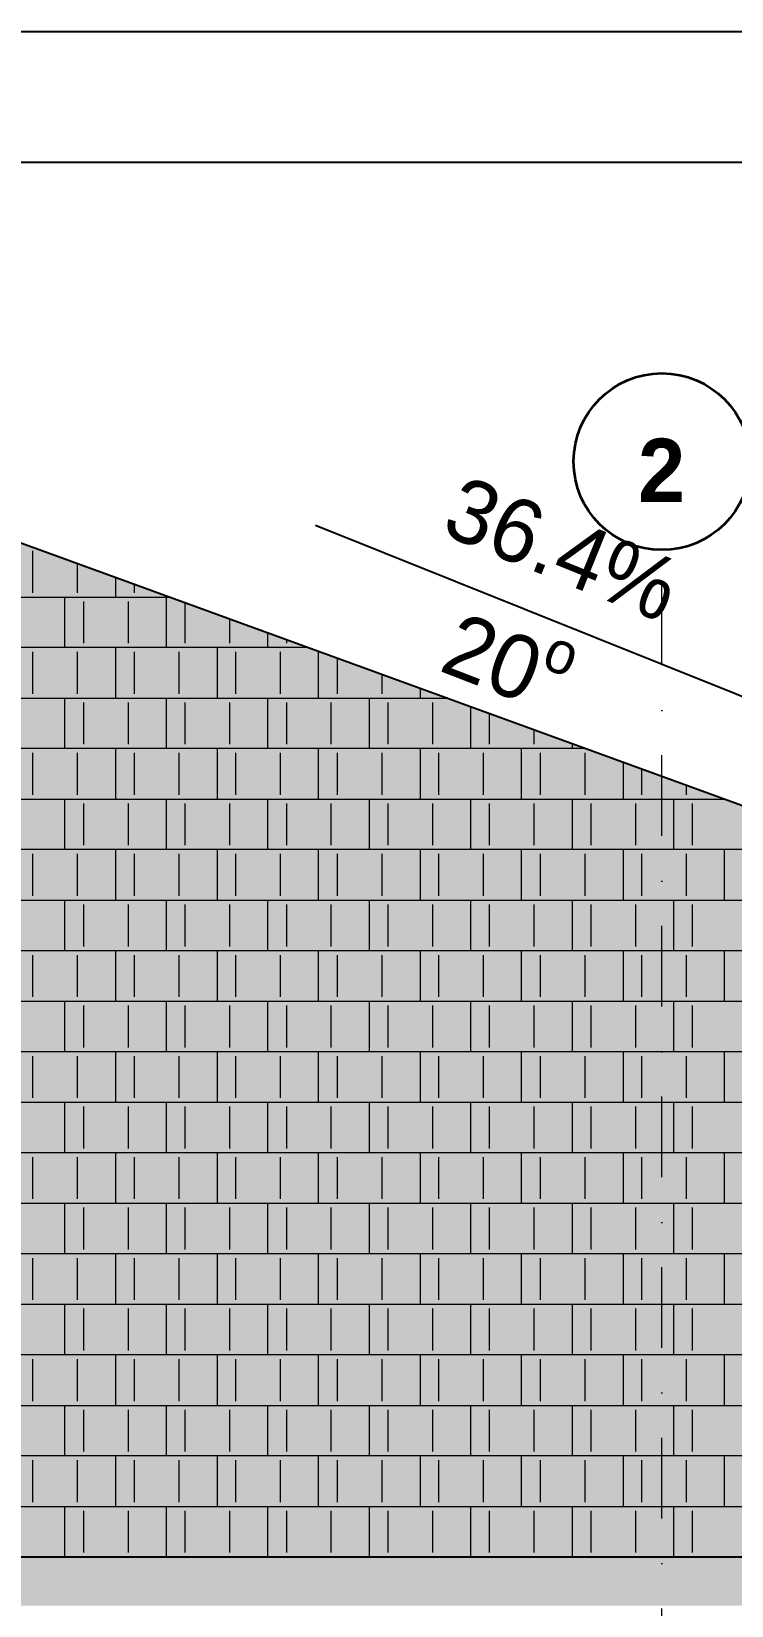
# Model space of a CAD drawing. Extents: x -1929 to 256751, y -18317 to 36108.
# Drawn here: x 10687.7 to 10825.6, y 1160 to 1470.1 of the extents above; entities that cross this region are included whole.
import ezdxf

# ---------------------------------------------------------------- set-up
doc = ezdxf.new("R2010")
doc.units = 0
doc.header["$LTSCALE"] = 5
doc.header["$MEASUREMENT"] = 0
doc.linetypes.add('- Осеви линии', pattern=[670.277762, 317.5, -176.388889, 0, -176.388874])
for name, color, linetype in [('4 _ - Фрагмент - Разрез.2D Elements', 7, 'Continuous'), ('6 _ - Конструктивни оси.Dimensioning', 7, 'Continuous'), ('7 _ - Основни елементи.2D Elements', 7, 'Continuous'), ('KEREMIDI', 7, 'Continuous')]:
    doc.layers.add(name, color=color, linetype=linetype)
doc.styles.add('GENERATED_STYLE_1', font='GOTHIC.TTF')
doc.styles.add('GENERATED_STYLE_2', font='GOTHICB.TTF')

# ---------------------------------------------------------------- blocks, each defined once
blk = doc.blocks.new('*X17')
at = {"layer": 'KEREMIDI', "color": 250, "linetype": 'Continuous', "lineweight": 13, "ltscale": 0.01, "true_color": 0x2a2a2a}
for p, q in [((23628.9, 27056.8), (23628.9, 27221.7)), ((23804.9, 27056.8), (23804.9, 27170.4)), ((23954.9, 27039.7), (23954.9, 27115.8)), ((24028.9, 27056.8), (24028.9, 27088.8)), ((23554.9, 27039.7), (24163.8, 27039.7)), ((23754.9, 26840.7), (23754.9, 27039.7)), ((23828.9, 26857.8), (23828.9, 27022.6)), ((24004.9, 26857.8), (24004.9, 27022.6)), ((24154.9, 26840.7), (24154.9, 27039.7)), ((24228.9, 26857.8), (24228.9, 27016)), ((24404.9, 26857.8), (24404.9, 26952)), ((24554.9, 26840.7), (24554.9, 26897.4)), ((24628.9, 26857.8), (24628.9, 26870.5)), ((24354.9, 26840.7), (23554.9, 26840.7)), ((23628.9, 26658.7), (23628.9, 26823.6)), ((23804.9, 26658.7), (23804.9, 26823.6)), ((23954.9, 26641.6), (23954.9, 26840.7)), ((24028.9, 26658.7), (24028.9, 26823.6)), ((24204.9, 26658.7), (24204.9, 26823.6)), ((24710.7, 26840.7), (24354.9, 26840.7)), ((24354.9, 26840.7), (24354.9, 26641.6)), ((24428.9, 26658.7), (24428.9, 26823.6)), ((24604.9, 26658.7), (24604.9, 26823.6)), ((24754.9, 26641.6), (24754.9, 26824.6)), ((24828.9, 26658.7), (24828.9, 26797.7)), ((25004.9, 26658.7), (25004.9, 26733.6)), ((25154.9, 26679), (25154.9, 26641.6)), ((23554.9, 26641.6), (24354.9, 26641.6)), ((23754.9, 26442.6), (23754.9, 26641.6)), ((23828.9, 26459.7), (23828.9, 26624.5)), ((24004.9, 26459.7), (24004.9, 26624.5)), ((24154.9, 26442.6), (24154.9, 26641.6)), ((24228.9, 26459.7), (24228.9, 26624.5)), ((24354.9, 26641.6), (25154.9, 26641.6)), ((24404.9, 26459.7), (24404.9, 26624.5)), ((24554.9, 26442.6), (24554.9, 26641.6)), ((24628.9, 26459.7), (24628.9, 26624.5)), ((24804.9, 26459.7), (24804.9, 26624.5)), ((24954.9, 26442.6), (24954.9, 26641.6)), ((25028.9, 26459.7), (25028.9, 26624.5)), ((25154.9, 26641.6), (25257.6, 26641.6)), ((25204.9, 26459.7), (25204.9, 26624.5)), ((25354.9, 26442.6), (25354.9, 26606.2)), ((25428.9, 26459.7), (25428.9, 26579.3)), ((25604.9, 26459.7), (25604.9, 26515.2)), ((24354.9, 26442.6), (23554.9, 26442.6)), ((23628.9, 26260.6), (23628.9, 26425.5)), ((23804.9, 26260.6), (23804.9, 26425.5)), ((23954.9, 26243.5), (23954.9, 26442.6)), ((24028.9, 26260.6), (24028.9, 26425.5)), ((24204.9, 26260.6), (24204.9, 26425.5)), ((25154.9, 26442.6), (24354.9, 26442.6)), ((24354.9, 26442.6), (24354.9, 26243.5)), ((24428.9, 26260.6), (24428.9, 26425.5)), ((24604.9, 26260.6), (24604.9, 26425.5)), ((24754.9, 26243.5), (24754.9, 26442.6)), ((24828.9, 26260.6), (24828.9, 26425.5)), ((25004.9, 26260.6), (25004.9, 26425.5)), ((25804.5, 26442.6), (25154.9, 26442.6)), ((25154.9, 26442.6), (25154.9, 26243.5)), ((25228.9, 26260.6), (25228.9, 26425.5)), ((25404.9, 26260.6), (25404.9, 26425.5)), ((25554.9, 26243.5), (25554.9, 26442.6)), ((25628.9, 26260.6), (25628.9, 26425.5)), ((25754.9, 26442.6), (25754.9, 26460.6)), ((25804.9, 26260.6), (25804.9, 26425.5)), ((25954.9, 26387.8), (25954.9, 26243.5)), ((26028.9, 26260.6), (26028.9, 26360.9)), ((26204.9, 26260.6), (26204.9, 26296.8)), ((23554.9, 26243.5), (24354.9, 26243.5)), ((23754.9, 26044.5), (23754.9, 26243.5)), ((24154.9, 26044.5), (24154.9, 26243.5)), ((24354.9, 26243.5), (25154.9, 26243.5)), ((24554.9, 26044.5), (24554.9, 26243.5)), ((24954.9, 26044.5), (24954.9, 26243.5)), ((25154.9, 26243.5), (25954.9, 26243.5)), ((25354.9, 26044.5), (25354.9, 26243.5)), ((25754.9, 26044.5), (25754.9, 26243.5)), ((25954.9, 26243.5), (26351.4, 26243.5)), ((26154.9, 26044.5), (26154.9, 26243.5)), ((23828.9, 26061.6), (23828.9, 26226.4)), ((24004.9, 26061.6), (24004.9, 26226.4)), ((24228.9, 26061.6), (24228.9, 26226.4)), ((24404.9, 26061.6), (24404.9, 26226.4)), ((24628.9, 26061.6), (24628.9, 26226.4)), ((24804.9, 26061.6), (24804.9, 26226.4)), ((25028.9, 26061.6), (25028.9, 26226.4)), ((25204.9, 26061.6), (25204.9, 26226.4)), ((25428.9, 26061.6), (25428.9, 26226.4)), ((25604.9, 26061.6), (25604.9, 26226.4)), ((25828.9, 26061.6), (25828.9, 26226.4)), ((26004.9, 26061.6), (26004.9, 26226.4)), ((26228.9, 26061.6), (26228.9, 26226.4)), ((24354.9, 26044.5), (23554.9, 26044.5)), ((23628.9, 25862.5), (23628.9, 26027.4)), ((23804.9, 25862.5), (23804.9, 26027.4)), ((23954.9, 25845.4), (23954.9, 26044.5)), ((24028.9, 25862.5), (24028.9, 26027.4)), ((24204.9, 25862.5), (24204.9, 26027.4)), ((25154.9, 26044.5), (24354.9, 26044.5)), ((24354.9, 26044.5), (24354.9, 25845.4)), ((24428.9, 25862.5), (24428.9, 26027.4)), ((24604.9, 25862.5), (24604.9, 26027.4)), ((24754.9, 25845.4), (24754.9, 26044.5)), ((24828.9, 25862.5), (24828.9, 26027.4)), ((25004.9, 25862.5), (25004.9, 26027.4)), ((25954.9, 26044.5), (25154.9, 26044.5)), ((25154.9, 26044.5), (25154.9, 25845.4)), ((25228.9, 25862.5), (25228.9, 26027.4)), ((25404.9, 25862.5), (25404.9, 26027.4)), ((25554.9, 25845.4), (25554.9, 26044.5)), ((25628.9, 25862.5), (25628.9, 26027.4)), ((25804.9, 25862.5), (25804.9, 26027.4)), ((26754.9, 26044.5), (25954.9, 26044.5)), ((25954.9, 26044.5), (25954.9, 25845.4)), ((26028.9, 25862.5), (26028.9, 26027.4)), ((26204.9, 25862.5), (26204.9, 26027.4)), ((26354.9, 25845.4), (26354.9, 26044.5)), ((23554.9, 25845.4), (24354.9, 25845.4)), ((23754.9, 25646.4), (23754.9, 25845.4)), ((23828.9, 25663.5), (23828.9, 25828.3)), ((24004.9, 25663.5), (24004.9, 25828.3)), ((24154.9, 25646.4), (24154.9, 25845.4)), ((24228.9, 25663.5), (24228.9, 25828.3)), ((24354.9, 25845.4), (25154.9, 25845.4)), ((24404.9, 25663.5), (24404.9, 25828.3)), ((24554.9, 25646.4), (24554.9, 25845.4)), ((24628.9, 25663.5), (24628.9, 25828.3)), ((24804.9, 25663.5), (24804.9, 25828.3)), ((24954.9, 25646.4), (24954.9, 25845.4)), ((25028.9, 25663.5), (25028.9, 25828.3)), ((25154.9, 25845.4), (25954.9, 25845.4)), ((25204.9, 25663.5), (25204.9, 25828.3)), ((25354.9, 25646.4), (25354.9, 25845.4)), ((25428.9, 25663.5), (25428.9, 25828.3)), ((25604.9, 25663.5), (25604.9, 25828.3)), ((25754.9, 25646.4), (25754.9, 25845.4)), ((25828.9, 25663.5), (25828.9, 25828.3)), ((25954.9, 25845.4), (26754.9, 25845.4)), ((26004.9, 25663.5), (26004.9, 25828.3)), ((26154.9, 25646.4), (26154.9, 25845.4)), ((26228.9, 25663.5), (26228.9, 25828.3)), ((24354.9, 25646.4), (23554.9, 25646.4)), ((23628.9, 25464.4), (23628.9, 25629.3)), ((23804.9, 25464.4), (23804.9, 25629.3)), ((23954.9, 25447.3), (23954.9, 25646.4)), ((24028.9, 25464.4), (24028.9, 25629.3)), ((24204.9, 25464.4), (24204.9, 25629.3)), ((25154.9, 25646.4), (24354.9, 25646.4)), ((24354.9, 25646.4), (24354.9, 25447.3)), ((24428.9, 25464.4), (24428.9, 25629.3)), ((24604.9, 25464.4), (24604.9, 25629.3)), ((24754.9, 25447.3), (24754.9, 25646.4)), ((24828.9, 25464.4), (24828.9, 25629.3)), ((25004.9, 25464.4), (25004.9, 25629.3)), ((25954.9, 25646.4), (25154.9, 25646.4)), ((25154.9, 25646.4), (25154.9, 25447.3)), ((25228.9, 25464.4), (25228.9, 25629.3)), ((25404.9, 25464.4), (25404.9, 25629.3)), ((25554.9, 25447.3), (25554.9, 25646.4)), ((25628.9, 25464.4), (25628.9, 25629.3)), ((25804.9, 25464.4), (25804.9, 25629.3)), ((26754.9, 25646.4), (25954.9, 25646.4)), ((25954.9, 25646.4), (25954.9, 25447.3)), ((26028.9, 25464.4), (26028.9, 25629.3)), ((26204.9, 25464.4), (26204.9, 25629.3)), ((26354.9, 25447.3), (26354.9, 25646.4)), ((23554.9, 25447.3), (24354.9, 25447.3)), ((23754.9, 25248.2), (23754.9, 25447.3)), ((23828.9, 25265.3), (23828.9, 25430.2)), ((24004.9, 25265.3), (24004.9, 25430.2)), ((24154.9, 25248.2), (24154.9, 25447.3)), ((24228.9, 25265.3), (24228.9, 25430.2)), ((24354.9, 25447.3), (25154.9, 25447.3)), ((24404.9, 25265.3), (24404.9, 25430.2)), ((24554.9, 25248.2), (24554.9, 25447.3)), ((24628.9, 25265.3), (24628.9, 25430.2)), ((24804.9, 25265.3), (24804.9, 25430.2)), ((24954.9, 25248.2), (24954.9, 25447.3)), ((25028.9, 25265.3), (25028.9, 25430.2)), ((25154.9, 25447.3), (25954.9, 25447.3)), ((25204.9, 25265.3), (25204.9, 25430.2)), ((25354.9, 25248.2), (25354.9, 25447.3)), ((25428.9, 25265.3), (25428.9, 25430.2)), ((25604.9, 25265.3), (25604.9, 25430.2)), ((25754.9, 25248.2), (25754.9, 25447.3)), ((25828.9, 25265.3), (25828.9, 25430.2)), ((25954.9, 25447.3), (26754.9, 25447.3)), ((26004.9, 25265.3), (26004.9, 25430.2)), ((26154.9, 25248.2), (26154.9, 25447.3)), ((26228.9, 25265.3), (26228.9, 25430.2)), ((24354.9, 25248.2), (23554.9, 25248.2)), ((23954.9, 25049.2), (23954.9, 25248.2)), ((25154.9, 25248.2), (24354.9, 25248.2)), ((24354.9, 25248.2), (24354.9, 25049.2)), ((24754.9, 25049.2), (24754.9, 25248.2)), ((25954.9, 25248.2), (25154.9, 25248.2)), ((25154.9, 25248.2), (25154.9, 25049.2)), ((25554.9, 25049.2), (25554.9, 25248.2)), ((26754.9, 25248.2), (25954.9, 25248.2)), ((25954.9, 25248.2), (25954.9, 25049.2)), ((26354.9, 25049.2), (26354.9, 25248.2)), ((23628.9, 25066.3), (23628.9, 25231.1)), ((23804.9, 25066.3), (23804.9, 25231.1)), ((24028.9, 25066.3), (24028.9, 25231.1)), ((24204.9, 25066.3), (24204.9, 25231.1)), ((24428.9, 25066.3), (24428.9, 25231.1)), ((24604.9, 25066.3), (24604.9, 25231.1)), ((24828.9, 25066.3), (24828.9, 25231.1)), ((25004.9, 25066.3), (25004.9, 25231.1)), ((25228.9, 25066.3), (25228.9, 25231.1)), ((25404.9, 25066.3), (25404.9, 25231.1)), ((25628.9, 25066.3), (25628.9, 25231.1)), ((25804.9, 25066.3), (25804.9, 25231.1)), ((26028.9, 25066.3), (26028.9, 25231.1)), ((26204.9, 25066.3), (26204.9, 25231.1)), ((23554.9, 25049.2), (24354.9, 25049.2)), ((23754.9, 24850.1), (23754.9, 25049.2)), ((23828.9, 24867.2), (23828.9, 25032.1)), ((24004.9, 24867.2), (24004.9, 25032.1)), ((24154.9, 24850.1), (24154.9, 25049.2)), ((24228.9, 24867.2), (24228.9, 25032.1)), ((24354.9, 25049.2), (25154.9, 25049.2)), ((24404.9, 24867.2), (24404.9, 25032.1)), ((24554.9, 24850.1), (24554.9, 25049.2)), ((24628.9, 24867.2), (24628.9, 25032.1)), ((24804.9, 24867.2), (24804.9, 25032.1)), ((24954.9, 24850.1), (24954.9, 25049.2)), ((25028.9, 24867.2), (25028.9, 25032.1)), ((25154.9, 25049.2), (25954.9, 25049.2)), ((25204.9, 24867.2), (25204.9, 25032.1)), ((25354.9, 24850.1), (25354.9, 25049.2)), ((25428.9, 24867.2), (25428.9, 25032.1)), ((25604.9, 24867.2), (25604.9, 25032.1)), ((25754.9, 24850.1), (25754.9, 25049.2)), ((25828.9, 24867.2), (25828.9, 25032.1)), ((25954.9, 25049.2), (26754.9, 25049.2)), ((26004.9, 24867.2), (26004.9, 25032.1)), ((26154.9, 24850.1), (26154.9, 25049.2)), ((26228.9, 24867.2), (26228.9, 25032.1)), ((24354.9, 24850.1), (23554.9, 24850.1)), ((23628.9, 24668.2), (23628.9, 24833)), ((23804.9, 24668.2), (23804.9, 24833)), ((23954.9, 24651.1), (23954.9, 24850.1)), ((24028.9, 24668.2), (24028.9, 24833)), ((24204.9, 24668.2), (24204.9, 24833)), ((25154.9, 24850.1), (24354.9, 24850.1)), ((24354.9, 24850.1), (24354.9, 24651.1)), ((24428.9, 24668.2), (24428.9, 24833)), ((24604.9, 24668.2), (24604.9, 24833)), ((24754.9, 24651.1), (24754.9, 24850.1)), ((24828.9, 24668.2), (24828.9, 24833)), ((25004.9, 24668.2), (25004.9, 24833)), ((25954.9, 24850.1), (25154.9, 24850.1)), ((25154.9, 24850.1), (25154.9, 24651.1)), ((25228.9, 24668.2), (25228.9, 24833)), ((25404.9, 24668.2), (25404.9, 24833)), ((25554.9, 24651.1), (25554.9, 24850.1)), ((25628.9, 24668.2), (25628.9, 24833)), ((25804.9, 24668.2), (25804.9, 24833)), ((26754.9, 24850.1), (25954.9, 24850.1)), ((25954.9, 24850.1), (25954.9, 24651.1)), ((26028.9, 24668.2), (26028.9, 24833)), ((26204.9, 24668.2), (26204.9, 24833)), ((26354.9, 24651.1), (26354.9, 24850.1)), ((23554.9, 24651.1), (24354.9, 24651.1)), ((23754.9, 24452), (23754.9, 24651.1)), ((23828.9, 24469.1), (23828.9, 24634)), ((24004.9, 24469.1), (24004.9, 24634)), ((24154.9, 24452), (24154.9, 24651.1)), ((24228.9, 24469.1), (24228.9, 24634)), ((24354.9, 24651.1), (25154.9, 24651.1)), ((24404.9, 24469.1), (24404.9, 24634)), ((24554.9, 24452), (24554.9, 24651.1)), ((24628.9, 24469.1), (24628.9, 24634)), ((24804.9, 24469.1), (24804.9, 24634)), ((24954.9, 24452), (24954.9, 24651.1)), ((25028.9, 24469.1), (25028.9, 24634)), ((25154.9, 24651.1), (25954.9, 24651.1)), ((25204.9, 24469.1), (25204.9, 24634)), ((25354.9, 24452), (25354.9, 24651.1)), ((25428.9, 24469.1), (25428.9, 24634)), ((25604.9, 24469.1), (25604.9, 24634)), ((25754.9, 24452), (25754.9, 24651.1)), ((25828.9, 24469.1), (25828.9, 24634)), ((25954.9, 24651.1), (26754.9, 24651.1)), ((26004.9, 24469.1), (26004.9, 24634)), ((26154.9, 24452), (26154.9, 24651.1)), ((26228.9, 24469.1), (26228.9, 24634)), ((24354.9, 24452), (23554.9, 24452)), ((23954.9, 24253), (23954.9, 24452)), ((25154.9, 24452), (24354.9, 24452)), ((24354.9, 24452), (24354.9, 24253)), ((24754.9, 24253), (24754.9, 24452)), ((25954.9, 24452), (25154.9, 24452)), ((25154.9, 24452), (25154.9, 24253)), ((25554.9, 24253), (25554.9, 24452)), ((26754.9, 24452), (25954.9, 24452)), ((25954.9, 24452), (25954.9, 24253)), ((26354.9, 24253), (26354.9, 24452)), ((23628.9, 24270.1), (23628.9, 24434.9)), ((23804.9, 24270.1), (23804.9, 24434.9)), ((24028.9, 24270.1), (24028.9, 24434.9)), ((24204.9, 24270.1), (24204.9, 24434.9)), ((24428.9, 24270.1), (24428.9, 24434.9)), ((24604.9, 24270.1), (24604.9, 24434.9)), ((24828.9, 24270.1), (24828.9, 24434.9)), ((25004.9, 24270.1), (25004.9, 24434.9)), ((25228.9, 24270.1), (25228.9, 24434.9)), ((25404.9, 24270.1), (25404.9, 24434.9)), ((25628.9, 24270.1), (25628.9, 24434.9)), ((25804.9, 24270.1), (25804.9, 24434.9)), ((26028.9, 24270.1), (26028.9, 24434.9)), ((26204.9, 24270.1), (26204.9, 24434.9)), ((23554.9, 24253), (24354.9, 24253)), ((23754.9, 24053.9), (23754.9, 24253)), ((24154.9, 24053.9), (24154.9, 24253)), ((24354.9, 24253), (25154.9, 24253)), ((24554.9, 24053.9), (24554.9, 24253)), ((24954.9, 24053.9), (24954.9, 24253)), ((25154.9, 24253), (25954.9, 24253)), ((25354.9, 24053.9), (25354.9, 24253)), ((25754.9, 24053.9), (25754.9, 24253)), ((25954.9, 24253), (26754.9, 24253)), ((26154.9, 24053.9), (26154.9, 24253)), ((23828.9, 24071), (23828.9, 24235.9)), ((24004.9, 24071), (24004.9, 24235.9)), ((24228.9, 24071), (24228.9, 24235.9)), ((24404.9, 24071), (24404.9, 24235.9)), ((24628.9, 24071), (24628.9, 24235.9)), ((24804.9, 24071), (24804.9, 24235.9)), ((25028.9, 24071), (25028.9, 24235.9)), ((25204.9, 24071), (25204.9, 24235.9)), ((25428.9, 24071), (25428.9, 24235.9)), ((25604.9, 24071), (25604.9, 24235.9)), ((25828.9, 24071), (25828.9, 24235.9)), ((26004.9, 24071), (26004.9, 24235.9)), ((26228.9, 24071), (26228.9, 24235.9)), ((24354.9, 24053.9), (23554.9, 24053.9)), ((23628.9, 23872), (23628.9, 24036.8)), ((23804.9, 23872), (23804.9, 24036.8)), ((23954.9, 23854.8), (23954.9, 24053.9)), ((24028.9, 23872), (24028.9, 24036.8)), ((24204.9, 23872), (24204.9, 24036.8)), ((25154.9, 24053.9), (24354.9, 24053.9)), ((24354.9, 24053.9), (24354.9, 23854.8)), ((24428.9, 23872), (24428.9, 24036.8)), ((24604.9, 23872), (24604.9, 24036.8)), ((24754.9, 23854.8), (24754.9, 24053.9)), ((24828.9, 23872), (24828.9, 24036.8)), ((25004.9, 23872), (25004.9, 24036.8)), ((25954.9, 24053.9), (25154.9, 24053.9)), ((25154.9, 24053.9), (25154.9, 23854.8)), ((25228.9, 23872), (25228.9, 24036.8)), ((25404.9, 23872), (25404.9, 24036.8)), ((25554.9, 23854.8), (25554.9, 24053.9)), ((25628.9, 23872), (25628.9, 24036.8)), ((25804.9, 23872), (25804.9, 24036.8)), ((26754.9, 24053.9), (25954.9, 24053.9)), ((25954.9, 24053.9), (25954.9, 23854.8)), ((26028.9, 23872), (26028.9, 24036.8)), ((26204.9, 23872), (26204.9, 24036.8)), ((26354.9, 23854.8), (26354.9, 24053.9)), ((23554.9, 23854.8), (24354.9, 23854.8)), ((23754.9, 23655.8), (23754.9, 23854.8)), ((23828.9, 23672.9), (23828.9, 23837.7)), ((24004.9, 23672.9), (24004.9, 23837.7)), ((24154.9, 23655.8), (24154.9, 23854.8)), ((24228.9, 23672.9), (24228.9, 23837.7)), ((24354.9, 23854.8), (25154.9, 23854.8)), ((24404.9, 23672.9), (24404.9, 23837.7)), ((24554.9, 23655.8), (24554.9, 23854.8)), ((24628.9, 23672.9), (24628.9, 23837.7)), ((24804.9, 23672.9), (24804.9, 23837.7)), ((24954.9, 23655.8), (24954.9, 23854.8)), ((25028.9, 23672.9), (25028.9, 23837.7)), ((25154.9, 23854.8), (25954.9, 23854.8)), ((25204.9, 23672.9), (25204.9, 23837.7)), ((25354.9, 23655.8), (25354.9, 23854.8)), ((25428.9, 23672.9), (25428.9, 23837.7)), ((25604.9, 23672.9), (25604.9, 23837.7)), ((25754.9, 23655.8), (25754.9, 23854.8)), ((25828.9, 23672.9), (25828.9, 23837.7)), ((25954.9, 23854.8), (26754.9, 23854.8)), ((26004.9, 23672.9), (26004.9, 23837.7)), ((26154.9, 23655.8), (26154.9, 23854.8)), ((26228.9, 23672.9), (26228.9, 23837.7)), ((24354.9, 23655.8), (23554.9, 23655.8)), ((23628.9, 23473.8), (23628.9, 23638.7)), ((23804.9, 23473.8), (23804.9, 23638.7)), ((23954.9, 23456.7), (23954.9, 23655.8)), ((24028.9, 23473.8), (24028.9, 23638.7)), ((24204.9, 23473.8), (24204.9, 23638.7)), ((25154.9, 23655.8), (24354.9, 23655.8)), ((24354.9, 23655.8), (24354.9, 23456.7)), ((24428.9, 23473.8), (24428.9, 23638.7)), ((24604.9, 23473.8), (24604.9, 23638.7)), ((24754.9, 23456.7), (24754.9, 23655.8)), ((24828.9, 23473.8), (24828.9, 23638.7)), ((25004.9, 23473.8), (25004.9, 23638.7)), ((25954.9, 23655.8), (25154.9, 23655.8)), ((25154.9, 23655.8), (25154.9, 23456.7)), ((25228.9, 23473.8), (25228.9, 23638.7)), ((25404.9, 23473.8), (25404.9, 23638.7)), ((25554.9, 23456.7), (25554.9, 23655.8)), ((25628.9, 23473.8), (25628.9, 23638.7)), ((25804.9, 23473.8), (25804.9, 23638.7)), ((26754.9, 23655.8), (25954.9, 23655.8)), ((25954.9, 23655.8), (25954.9, 23456.7)), ((26028.9, 23473.8), (26028.9, 23638.7)), ((26204.9, 23473.8), (26204.9, 23638.7)), ((26354.9, 23456.7), (26354.9, 23655.8)), ((23554.9, 23456.7), (24354.9, 23456.7)), ((23754.9, 23257.7), (23754.9, 23456.7)), ((24154.9, 23257.7), (24154.9, 23456.7)), ((24354.9, 23456.7), (25154.9, 23456.7)), ((24554.9, 23257.7), (24554.9, 23456.7)), ((24954.9, 23257.7), (24954.9, 23456.7)), ((25154.9, 23456.7), (25954.9, 23456.7)), ((25354.9, 23257.7), (25354.9, 23456.7)), ((25754.9, 23257.7), (25754.9, 23456.7)), ((25954.9, 23456.7), (26754.9, 23456.7)), ((26154.9, 23257.7), (26154.9, 23456.7)), ((23828.9, 23274.8), (23828.9, 23439.6)), ((24004.9, 23274.8), (24004.9, 23439.6)), ((24228.9, 23274.8), (24228.9, 23439.6)), ((24404.9, 23274.8), (24404.9, 23439.6)), ((24628.9, 23274.8), (24628.9, 23439.6)), ((24804.9, 23274.8), (24804.9, 23439.6)), ((25028.9, 23274.8), (25028.9, 23439.6)), ((25204.9, 23274.8), (25204.9, 23439.6)), ((25428.9, 23274.8), (25428.9, 23439.6)), ((25604.9, 23274.8), (25604.9, 23439.6)), ((25828.9, 23274.8), (25828.9, 23439.6)), ((26004.9, 23274.8), (26004.9, 23439.6)), ((26228.9, 23274.8), (26228.9, 23439.6))]:
    blk.add_line(p, q, dxfattribs=at)

msp = doc.modelspace()

# ---------------------------------------------------------------- hatches: boundary and pattern name
at = {"layer": 'KEREMIDI', "linetype": 'Continuous', "lineweight": 0, "true_color": 0xdedede}
for points in [[(10149.25, 1295.12), (9804.25, 1169.55), (11234.25, 1169.55), (10589.25, 1404.31), (10529.25, 1404.31), (10229.25, 1295.12)], [(9804.25, 1159.97), (11234.25, 1159.97), (11234.25, 1169.55), (9804.25, 1169.55)]]:
    msp.add_hatch(color=254, dxfattribs=at).paths.add_polyline_path(points)

# ---------------------------------------------------------------- linework, layer by layer
at = {"layer": '6 _ - Конструктивни оси.Dimensioning', "linetype": '- Осеви линии', "lineweight": 20, "ltscale": 0.01, "flags": 128}
msp.add_lwpolyline([(10811.9, 437.64), (10811.9, 1367.92)], dxfattribs=at)
at = {"layer": '7 _ - Основни елементи.2D Elements', "linetype": 'Continuous', "lineweight": 25, "ltscale": 0.2, "flags": 128}
for points in [[(9531.9, 1470.07), (11580.84, 1470.07), (11580.84, 28.62), (9531.9, 28.62)], [(9657.67, 1444.31), (11555.07, 1444.31), (11555.07, 54.39), (9657.67, 54.39)]]:
    msp.add_lwpolyline(points, close=True, dxfattribs=at)
msp.add_lwpolyline([(10743.64, 1372.79), (10839.79, 1334.28)], dxfattribs=at)
at = {"layer": '7 _ - Основни елементи.2D Elements', "linetype": 'Continuous', "lineweight": 35, "ltscale": 0.01}
msp.add_circle((10811.9, 1385.33), 17.41, dxfattribs=at)
at = {"layer": 'KEREMIDI', "color": 250, "linetype": 'Continuous', "lineweight": 25, "ltscale": 0.01, "true_color": 0x2a2a2a}
for p, q in [((11234.25, 1169.55), (10589.25, 1404.31)), ((9804.25, 1169.55), (11234.25, 1169.55))]:
    msp.add_line(p, q, dxfattribs=at)

# ---------------------------------------------------------------- block references
at = {"color": 250, "linetype": 'Continuous', "lineweight": 20, "ltscale": 0.01, "true_color": 0x2a2a2a, "xscale": 0.04999999895859551, "yscale": 0.04999999895859551, "zscale": 0.04999999895859551}
msp.add_blockref('*X17', (9506.5, 6.66), dxfattribs=at)

# ---------------------------------------------------------------- texts
at = {"layer": '4 _ - Фрагмент - Разрез.2D Elements', "linetype": 'Continuous', "lineweight": 35, "insert": (10811.84, 1383.6), "char_height": 12.5, "attachment_point": 5, "style": 'GENERATED_STYLE_2'}
msp.add_mtext('\\A1;{\\pqc;\\fCentury Gothic|b1|i0|c204|p34;2}', dxfattribs=at)
at = {"layer": '4 _ - Фрагмент - Разрез.2D Elements', "linetype": 'Continuous', "lineweight": 35, "char_height": 12.5, "attachment_point": 5, "style": 'GENERATED_STYLE_1'}
for s, insert, rotation in [('\\A1;{\\pqc;\\fCentury Gothic|b0|i0|c204|p34;36.4%}', (10792.3, 1368.09), 337.9692), ('\\A1;{\\pqc;\\fCentury Gothic|b0|i0|c204|p34;20\\fCentury Gothic|b0|i0|c204|p34;\\A1{\\H.66x;\\Sо^  ;}}', (10781.43, 1345.62), 338.8219)]:
    msp.add_mtext(s, dxfattribs=dict(at, insert=insert, rotation=rotation))

doc.saveas('drawing.dxf')
